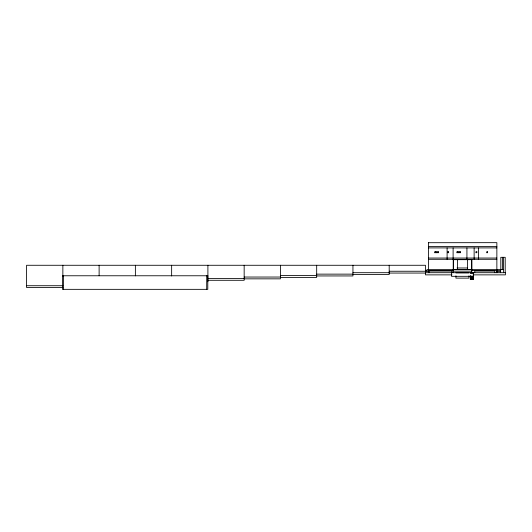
<?xml version="1.0" encoding="UTF-8"?>
<svg xmlns="http://www.w3.org/2000/svg" width="532" height="532" viewBox="0 0 532 532"><rect width="100%" height="100%" fill="white"/><g stroke="black" fill="none" stroke-linecap="round" stroke-linejoin="round"><path stroke-width="0.8" d="M428.466 242.705L496.861 242.659L496.861 272.697M428.466 246.456L496.861 246.456M428.466 247.905L496.861 247.905M428.466 258.04L496.861 258.04M428.466 259.303L496.861 259.303M457.015 267.988L467.701 267.988M471.711 269.578L453.364 269.578L453.364 259.669L471.711 259.669L471.744 272.697M428.466 269.618L503.571 269.618M425.46 270.436L426.91 270.436M428.466 270.522L453.251 270.522M471.312 270.522L496.861 270.522M497.021 270.642L500.639 270.642M389.198 271.247L428.466 271.247M452.925 271.154L471.744 271.154M497.021 271.672L500.639 271.672M352.942 272.697L389.198 272.697M425.46 272.697L505.4 272.697L505.4 274.864L473.068 274.864M455.931 272.876L468.925 272.876M470.335 272.903L473.553 272.903M389.198 273.056L425.46 273.056M470.335 273.109L473.553 273.109M316.68 274.14L352.942 274.14M352.942 274.505L389.198 274.505L389.198 265.275M452.027 274.864L425.46 274.864L425.46 265.275L26.6 265.275L26.6 287.533L62.862 287.533M280.424 275.589L316.68 275.589M316.68 275.948L352.942 275.948L352.942 265.275M470.335 276.234L473.553 276.234M473.553 276.314L451.515 276.314L451.515 271.067L429.477 271.067L429.477 272.697M470.335 276.447L473.553 276.447M470.335 276.653L473.553 276.653M470.335 276.859L473.553 276.859M244.161 277.039L280.424 277.039M470.335 277.072L473.553 277.072M470.335 277.278L473.553 277.278M280.424 277.398L316.68 277.398L316.68 265.275M470.335 277.485L473.553 277.485M470.335 277.697L473.553 277.697M470.335 277.904L473.553 277.904M470.335 278.11L473.553 278.11M470.335 278.322L473.553 278.322M207.899 278.482L244.161 278.482M470.335 278.529L473.553 278.529M470.335 278.735L473.553 278.735M244.161 278.848L280.424 278.848L280.424 265.275M470.335 278.948L473.553 278.948M470.335 279.154L473.553 279.154M470.335 279.36L473.553 279.36M207.899 280.291L244.161 280.291L244.161 265.275M26.6 285.724L62.862 285.724M505.201 272.697L505.201 257.315L500.805 257.315L500.805 269.618M503.571 257.315L503.571 272.697M502.394 257.315L502.394 269.618M500.639 269.618L500.639 272.697M497.021 269.618L497.021 272.697M494.8 272.697L494.8 271.067L474.75 271.067L474.75 272.697M478.401 247.905L478.401 259.303M474.132 247.905L474.132 259.303M473.553 272.697L473.553 279.573L470.335 279.573L470.335 275.536M471.798 259.303L471.798 270.522M468.925 275.875L468.925 278.123L455.931 278.123L455.931 275.875M467.548 269.578L467.548 259.483L457.527 259.483L457.527 269.578M466.93 247.905L466.93 259.303M453.251 259.303L453.251 269.618M453.111 247.905L453.111 259.303M452.925 269.618L452.925 272.697M447.099 247.905L447.099 259.303M428.466 242.659L428.466 272.697M428.353 271.247L428.353 269.618L426.91 269.618L426.91 271.247M207.899 265.275L207.899 281.741M206.709 275.769L206.709 289.342M171.643 265.275L171.643 275.982M135.381 265.275L135.381 275.862M99.118 265.275L99.118 275.762M63.514 275.769L63.514 289.342M62.862 265.275L62.862 275.995M435.522 251.816L434.544 251.816L434.544 252.72L435.522 252.72L435.522 251.816M436.932 251.816L435.954 251.816L435.954 252.72L436.932 252.72L436.932 251.816M438.488 251.816L437.51 251.816L437.51 252.72L438.488 252.72L438.488 251.816M448.622 251.816L447.645 251.816L447.645 252.72L448.622 252.72L448.622 251.816M457.719 251.816L456.815 251.816L456.815 252.72L457.719 252.72L457.719 251.816M459.063 251.816L458.158 251.816L458.158 252.72L459.063 252.72L459.063 251.816M460.506 251.816L459.601 251.816L459.601 252.72L460.506 252.72L460.506 251.816M476.845 251.816L475.874 251.816L475.874 252.72L476.845 252.72L476.845 251.816M487.598 251.816L486.62 251.816L486.62 252.72L487.598 252.72L487.598 251.816M207.793 275.769L62.424 275.769L62.424 289.342L207.793 289.342L207.793 275.769"/></g></svg>
